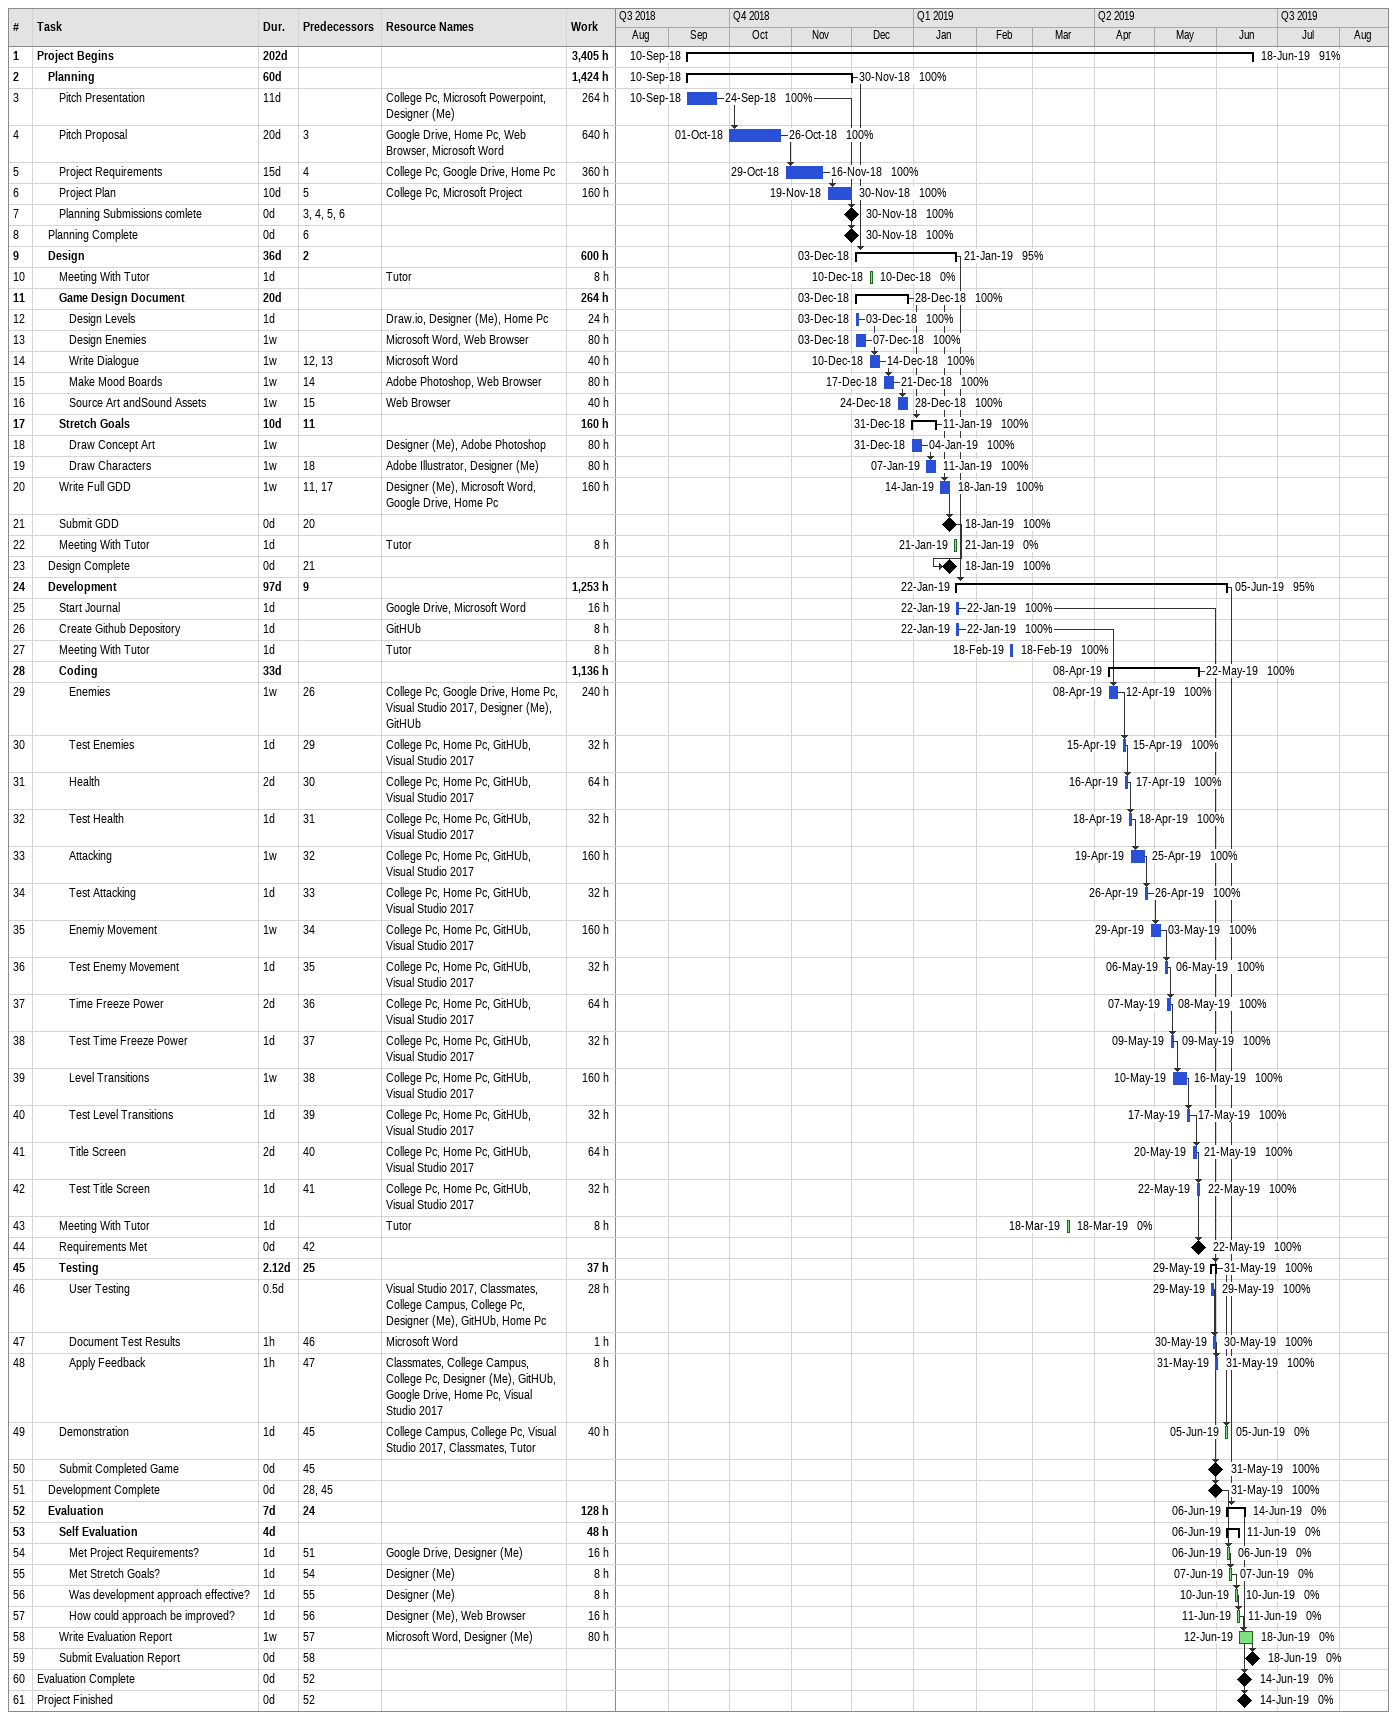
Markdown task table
| ID | Level | Task | Duration | Start | Finish | Predecessors | Resources | % complete | Work (h) |
|---|---|---|---|---|---|---|---|---|---|
| 1 | 1 | **Project Begins** | 202d | 2018-09-10 | 2019-06-18 |  |  | 91 | 3405 |
| 2 | 2 | **Planning** | 60d | 2018-09-10 | 2018-11-30 |  |  | 100 | 1424 |
| 3 | 3 | Pitch Presentation | 11d | 2018-09-10 | 2018-09-24 |  | College Pc, Microsoft Powerpoint, Designer (Me) | 100 | 264 |
| 4 | 3 | Pitch Proposal | 20d | 2018-10-01 | 2018-10-26 | 3 | Google Drive, Home Pc, Web Browser, Microsoft Word | 100 | 640 |
| 5 | 3 | Project Requirements | 15d | 2018-10-29 | 2018-11-16 | 4 | College Pc, Google Drive, Home Pc | 100 | 360 |
| 6 | 3 | Project Plan | 10d | 2018-11-19 | 2018-11-30 | 5 | College Pc, Microsoft Project | 100 | 160 |
| 7 | 3 | Planning Submissions comlete | 0d | 2018-11-30 | 2018-11-30 | 3, 4, 5, 6 |  | 100 |  |
| 8 | 2 | Planning Complete | 0d | 2018-11-30 | 2018-11-30 | 6 |  | 100 |  |
| 9 | 2 | **Design** | 36d | 2018-12-03 | 2019-01-21 | 2 |  | 95 | 600 |
| 10 | 3 | Meeting With Tutor | 1d | 2018-12-10 | 2018-12-10 |  | Tutor | 0 | 8 |
| 11 | 3 | **Game Design Document** | 20d | 2018-12-03 | 2018-12-28 |  |  | 100 | 264 |
| 12 | 4 | Design Levels | 1d | 2018-12-03 | 2018-12-03 |  | Draw.io, Designer (Me), Home Pc | 100 | 24 |
| 13 | 4 | Design Enemies | 1w | 2018-12-03 | 2018-12-07 |  | Microsoft Word, Web Browser | 100 | 80 |
| 14 | 4 | Write Dialogue | 1w | 2018-12-10 | 2018-12-14 | 12, 13 | Microsoft Word | 100 | 40 |
| 15 | 4 | Make Mood Boards | 1w | 2018-12-17 | 2018-12-21 | 14 | Adobe Photoshop, Web Browser | 100 | 80 |
| 16 | 4 | Source Art andSound Assets | 1w | 2018-12-24 | 2018-12-28 | 15 | Web Browser | 100 | 40 |
| 17 | 3 | **Stretch Goals** | 10d | 2018-12-31 | 2019-01-11 | 11 |  | 100 | 160 |
| 18 | 4 | Draw Concept Art | 1w | 2018-12-31 | 2019-01-04 |  | Designer (Me), Adobe Photoshop | 100 | 80 |
| 19 | 4 | Draw Characters | 1w | 2019-01-07 | 2019-01-11 | 18 | Adobe Illustrator, Designer (Me) | 100 | 80 |
| 20 | 3 | Write Full GDD | 1w | 2019-01-14 | 2019-01-18 | 11, 17 | Designer (Me), Microsoft Word, Google Drive, Home Pc | 100 | 160 |
| 21 | 3 | Submit GDD | 0d | 2019-01-18 | 2019-01-18 | 20 |  | 100 |  |
| 22 | 3 | Meeting With Tutor | 1d | 2019-01-21 | 2019-01-21 |  | Tutor | 0 | 8 |
| 23 | 2 | Design Complete | 0d | 2019-01-18 | 2019-01-18 | 21 |  | 100 |  |
| 24 | 2 | **Development** | 97d | 2019-01-22 | 2019-06-05 | 9 |  | 95 | 1253 |
| 25 | 3 | Start Journal | 1d | 2019-01-22 | 2019-01-22 |  | Google Drive, Microsoft Word | 100 | 16 |
| 26 | 3 | Create Github Depository | 1d | 2019-01-22 | 2019-01-22 |  | GitHUb | 100 | 8 |
| 27 | 3 | Meeting With Tutor | 1d | 2019-02-18 | 2019-02-18 |  | Tutor | 100 | 8 |
| 28 | 3 | **Coding** | 33d | 2019-04-08 | 2019-05-22 |  |  | 100 | 1136 |
| 29 | 4 | Enemies | 1w | 2019-04-08 | 2019-04-12 | 26 | College Pc, Google Drive, Home Pc, Visual Studio 2017, Designer (Me), GitHUb | 100 | 240 |
| 30 | 4 | Test Enemies | 1d | 2019-04-15 | 2019-04-15 | 29 | College Pc, Home Pc, GitHUb, Visual Studio 2017 | 100 | 32 |
| 31 | 4 | Health | 2d | 2019-04-16 | 2019-04-17 | 30 | College Pc, Home Pc, GitHUb, Visual Studio 2017 | 100 | 64 |
| 32 | 4 | Test Health | 1d | 2019-04-18 | 2019-04-18 | 31 | College Pc, Home Pc, GitHUb, Visual Studio 2017 | 100 | 32 |
| 33 | 4 | Attacking | 1w | 2019-04-19 | 2019-04-25 | 32 | College Pc, Home Pc, GitHUb, Visual Studio 2017 | 100 | 160 |
| 34 | 4 | Test Attacking | 1d | 2019-04-26 | 2019-04-26 | 33 | College Pc, Home Pc, GitHUb, Visual Studio 2017 | 100 | 32 |
| 35 | 4 | Enemiy Movement | 1w | 2019-04-29 | 2019-05-03 | 34 | College Pc, Home Pc, GitHUb, Visual Studio 2017 | 100 | 160 |
| 36 | 4 | Test Enemy Movement | 1d | 2019-05-06 | 2019-05-06 | 35 | College Pc, Home Pc, GitHUb, Visual Studio 2017 | 100 | 32 |
| 37 | 4 | Time Freeze Power | 2d | 2019-05-07 | 2019-05-08 | 36 | College Pc, Home Pc, GitHUb, Visual Studio 2017 | 100 | 64 |
| 38 | 4 | Test Time Freeze Power | 1d | 2019-05-09 | 2019-05-09 | 37 | College Pc, Home Pc, GitHUb, Visual Studio 2017 | 100 | 32 |
| 39 | 4 | Level Transitions | 1w | 2019-05-10 | 2019-05-16 | 38 | College Pc, Home Pc, GitHUb, Visual Studio 2017 | 100 | 160 |
| 40 | 4 | Test Level Transitions | 1d | 2019-05-17 | 2019-05-17 | 39 | College Pc, Home Pc, GitHUb, Visual Studio 2017 | 100 | 32 |
| 41 | 4 | Title Screen | 2d | 2019-05-20 | 2019-05-21 | 40 | College Pc, Home Pc, GitHUb, Visual Studio 2017 | 100 | 64 |
| 42 | 4 | Test Title Screen | 1d | 2019-05-22 | 2019-05-22 | 41 | College Pc, Home Pc, GitHUb, Visual Studio 2017 | 100 | 32 |
| 43 | 3 | Meeting With Tutor | 1d | 2019-03-18 | 2019-03-18 |  | Tutor | 0 | 8 |
| 44 | 3 | Requirements Met | 0d | 2019-05-22 | 2019-05-22 | 42 |  | 100 |  |
| 45 | 3 | **Testing** | 2.12d | 2019-05-29 | 2019-05-31 | 25 |  | 100 | 37 |
| 46 | 4 | User Testing | 0.5d | 2019-05-29 | 2019-05-29 |  | Visual Studio 2017, Classmates, College Campus, College Pc, Designer (Me), GitHUb, Home Pc | 100 | 28 |
| 47 | 4 | Document Test Results | 1h | 2019-05-30 | 2019-05-30 | 46 | Microsoft Word | 100 | 1 |
| 48 | 4 | Apply Feedback | 1h | 2019-05-31 | 2019-05-31 | 47 | Classmates, College Campus, College Pc, Designer (Me), GitHUb, Google Drive, Home Pc, Visual Studio 2017 | 100 | 8 |
| 49 | 3 | Demonstration | 1d | 2019-06-05 | 2019-06-05 | 45 | College Campus, College Pc, Visual Studio 2017, Classmates, Tutor | 0 | 40 |
| 50 | 3 | Submit Completed Game | 0d | 2019-05-31 | 2019-05-31 | 45 |  | 100 |  |
| 51 | 2 | Development Complete | 0d | 2019-05-31 | 2019-05-31 | 28, 45 |  | 100 |  |
| 52 | 2 | **Evaluation** | 7d | 2019-06-06 | 2019-06-14 | 24 |  | 0 | 128 |
| 53 | 3 | **Self Evaluation** | 4d | 2019-06-06 | 2019-06-11 |  |  | 0 | 48 |
| 54 | 4 | Met Project Requirements? | 1d | 2019-06-06 | 2019-06-06 | 51 | Google Drive, Designer (Me) | 0 | 16 |
| 55 | 4 | Met Stretch Goals? | 1d | 2019-06-07 | 2019-06-07 | 54 | Designer (Me) | 0 | 8 |
| 56 | 4 | Was development approach effective? | 1d | 2019-06-10 | 2019-06-10 | 55 | Designer (Me) | 0 | 8 |
| 57 | 4 | How could approach be improved? | 1d | 2019-06-11 | 2019-06-11 | 56 | Designer (Me), Web Browser | 0 | 16 |
| 58 | 3 | Write Evaluation Report | 1w | 2019-06-12 | 2019-06-18 | 57 | Microsoft Word, Designer (Me) | 0 | 80 |
| 59 | 3 | Submit Evaluation Report | 0d | 2019-06-18 | 2019-06-18 | 58 |  | 0 |  |
| 60 | 1 | Evaluation Complete | 0d | 2019-06-14 | 2019-06-14 | 52 |  | 0 |  |
| 61 | 1 | Project Finished | 0d | 2019-06-14 | 2019-06-14 | 52 |  | 0 |  |
